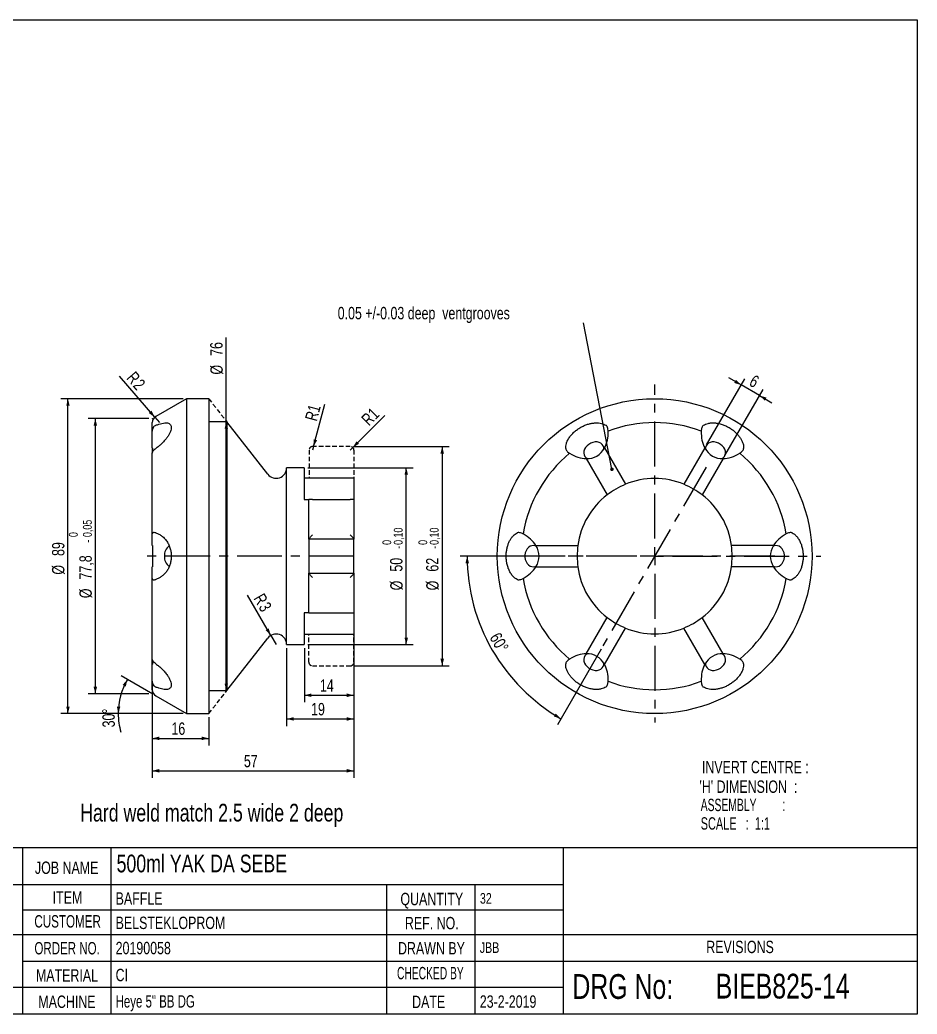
# Model space of a CAD drawing. Header units: millimetres. Extents: x 8 to 412, y 8 to 289.
# Drawn here: x 158.2 to 412, y 8 to 289 of the extents above; entities that cross this region are included whole.
import ezdxf

# ---------------------------------------------------------------- set-up
doc = ezdxf.new("R2010")
doc.units = ezdxf.units.MM
doc.header["$PDSIZE"] = -1
doc.linetypes.add('CENTERX2', pattern=[20.32, 12.7, -2.54, 2.54, -2.54])
doc.linetypes.add('HIDDEN', pattern=[1.905, 1.27, -0.635])
for name, color, linetype in [('CENTERLINE', 4, 'CENTERX2'), ('DIMENSIONS', 2, 'Continuous'), ('HIDDEN', 3, 'HIDDEN'), ('TEXT', 2, 'Continuous')]:
    doc.layers.add(name, color=color, linetype=linetype)
doc.layers.add('OUTLINE', color=7, linetype='Continuous', lineweight=25)
doc.styles.add('SLDTEXTSTYLE0', font='TXT', dxfattribs={"width": 0.75})
doc.styles.add('SLDTEXTSTYLE1', font='TXT', dxfattribs={"width": 0.660714})
doc.styles.add('SLDTEXTSTYLE2', font='TXT', dxfattribs={"width": 0.692308})
doc.styles.add('SLDTEXTSTYLE3', font='TXT', dxfattribs={"width": 0.702531})
doc.styles.add('SLDTEXTSTYLE4', font='TXT', dxfattribs={"width": 0.696874})
doc.styles.add('SLDTEXTSTYLE5', font='TXT', dxfattribs={"width": 0.620208})
doc.styles.add('SLDTEXTSTYLE8', font='TXT', dxfattribs={"width": 0.625})
doc.dimstyles.new('SLDDIMSTYLE0', dxfattribs={"dimtxt": 3.5, "dimasz": 2, "dimexe": 0, "dimexo": 0.0625, "dimgap": 0.875, "dimtad": 1, "dimrnd": 1e-09, "dimzin": 12, "dimdsep": 46, "dimtxsty": 'SLDTEXTSTYLE0', "dimsah": 1, "dimcen": 0.09, "dimadec": 0, "dimazin": 3, "dimtfac": 1, "dimtofl": 0, "dimtmove": 0, "dimatfit": 3, "dimfxl": 0, "dimfrac": 2, "dimtolj": 1, "dimtzin": 12, "dimarcsym": 0})
doc.dimstyles.new('SLDDIMSTYLE10', dxfattribs={"dimtxt": 3.5, "dimasz": 2, "dimexe": 0, "dimexo": 0.0625, "dimgap": 0.875, "dimtad": 1, "dimrnd": 1e-09, "dimzin": 12, "dimdsep": 46, "dimtxsty": 'SLDTEXTSTYLE0', "dimsah": 1, "dimcen": 0, "dimadec": 0, "dimazin": 3, "dimtfac": 1, "dimtofl": 0, "dimtmove": 0, "dimatfit": 3, "dimfxl": 0, "dimfrac": 2, "dimtolj": 1, "dimtzin": 12, "dimarcsym": 0})
doc.dimstyles.new('SLDDIMSTYLE11', dxfattribs={"dimtxt": 3.5, "dimasz": 2, "dimexe": 0, "dimexo": 0.0625, "dimgap": 0.875, "dimtad": 1, "dimrnd": 1e-09, "dimzin": 12, "dimdsep": 46, "dimtxsty": 'SLDTEXTSTYLE0', "dimsah": 1, "dimcen": 0.09, "dimadec": 0, "dimazin": 3, "dimtol": 1, "dimtm": 0.1, "dimtfac": 1, "dimtofl": 0, "dimtmove": 0, "dimatfit": 3, "dimfxl": 0, "dimfrac": 2, "dimtolj": 1, "dimarcsym": 0})
doc.dimstyles.new('SLDDIMSTYLE12', dxfattribs={"dimtxt": 3.5, "dimasz": 2, "dimexe": 0, "dimexo": 0.0625, "dimgap": 0.875, "dimtad": 1, "dimrnd": 1e-09, "dimzin": 12, "dimdsep": 46, "dimtxsty": 'SLDTEXTSTYLE0', "dimsah": 1, "dimcen": 0, "dimadec": 0, "dimazin": 3, "dimtfac": 1, "dimtofl": 0, "dimtmove": 0, "dimatfit": 3, "dimfxl": 0, "dimfrac": 2, "dimtolj": 1, "dimtzin": 12, "dimarcsym": 0})
doc.dimstyles.new('SLDDIMSTYLE6', dxfattribs={"dimtxt": 3.5, "dimasz": 2, "dimexe": 0, "dimexo": 0.0625, "dimgap": 0.875, "dimtad": 1, "dimdec": 4, "dimzin": 12, "dimdsep": 46, "dimtxsty": 'SLDTEXTSTYLE0', "dimsah": 1, "dimcen": 0.09, "dimazin": 3, "dimtfac": 1, "dimtofl": 0, "dimtmove": 0, "dimatfit": 3, "dimfxl": 0, "dimfrac": 2, "dimtolj": 1, "dimtzin": 12, "dimarcsym": 0})
doc.dimstyles.new('SLDDIMSTYLE7', dxfattribs={"dimtxt": 3.5, "dimasz": 2, "dimexe": 0, "dimexo": 0.0625, "dimgap": 0.875, "dimtad": 1, "dimrnd": 1e-09, "dimzin": 12, "dimdsep": 46, "dimtxsty": 'SLDTEXTSTYLE0', "dimsah": 1, "dimcen": 0.09, "dimadec": 0, "dimazin": 3, "dimtfac": 1, "dimtmove": 0, "dimatfit": 0, "dimfxl": 0, "dimfrac": 2, "dimtolj": 1, "dimtzin": 12, "dimarcsym": 0})
doc.dimstyles.new('SLDDIMSTYLE8', dxfattribs={"dimtxt": 0.18, "dimasz": 1, "dimexe": 0, "dimexo": 0.0625, "dimgap": 0, "dimtad": 0, "dimtih": 1, "dimtoh": 1, "dimdec": 0, "dimrnd": 1e-09, "dimzin": 0, "dimdsep": 46, "dimtxsty": 'Standard', "dimblk1": 'DOT', "dimblk2": 'DOT', "dimsah": 1, "dimcen": 0.09, "dimadec": 0, "dimazin": 0, "dimtfac": 1, "dimtdec": 0, "dimtofl": 0, "dimtmove": 0, "dimatfit": 3, "dimldrblk": 'DOT', "dimfxl": 0, "dimfrac": 2, "dimtolj": 1, "dimtzin": 0, "dimarcsym": 0})
doc.dimstyles.new('SLDDIMSTYLE9', dxfattribs={"dimtxt": 3.5, "dimasz": 2, "dimexe": 0, "dimexo": 0.0625, "dimgap": 0.875, "dimtad": 1, "dimrnd": 1e-09, "dimzin": 12, "dimdsep": 46, "dimtxsty": 'SLDTEXTSTYLE0', "dimsah": 1, "dimcen": 0.09, "dimadec": 0, "dimazin": 3, "dimtol": 1, "dimtm": 0.05, "dimtfac": 1, "dimtofl": 0, "dimtmove": 0, "dimatfit": 3, "dimfxl": 0, "dimfrac": 2, "dimtolj": 1, "dimarcsym": 0})

# ---------------------------------------------------------------- blocks, each defined once
blk = doc.blocks.new('_D_6')
at = {"layer": 'DIMENSIONS'}
for p, q in [((303.35, 137.43), (282.74, 137.43)), ((322.62, 111.18), (310.26, 89.77))]:
    blk.add_line(p, q, dxfattribs=at)
blk.add_arc((337.77, 137.43), 53.04, 180, 240, dxfattribs=at)
for points in [[(284.74, 137.43), (284.27, 135.42), (285.27, 135.44)], [(311.26, 91.5), (309.8, 92.96), (309.28, 92.1)]]:
    blk.add_solid(points, dxfattribs=at)
at = {"layer": 'DIMENSIONS', "insert": (293.99, 116.21), "char_height": 3.5, "attachment_point": 1, "rotation": 300, "style": 'SLDTEXTSTYLE0'}
blk.add_mtext('60°', dxfattribs=at)
blk = doc.blocks.new('_D_7')
at = {"layer": 'DIMENSIONS'}
for p, q in [((352.46, 168.87), (363.25, 187.55)), ((362.25, 185.81), (358.78, 187.81)), ((367.44, 182.81), (362.25, 185.81)), ((357.66, 165.87), (368.44, 184.55)), ((367.44, 182.81), (370.91, 180.81))]:
    blk.add_line(p, q, dxfattribs=at)
for points in [[(362.25, 185.81), (360.76, 187.25), (360.26, 186.38)], [(367.44, 182.81), (368.92, 181.38), (369.42, 182.25)]]:
    blk.add_solid(points, dxfattribs=at)
at = {"layer": 'DIMENSIONS', "insert": (365.98, 188.87), "char_height": 3.5, "attachment_point": 1, "rotation": 330, "style": 'SLDTEXTSTYLE0'}
blk.add_mtext('6', dxfattribs=at)
blk = doc.blocks.new('_Dot')
at = {"color": 0, "linetype": 'ByBlock', "lineweight": -2}
blk.add_line((-0.5, 0), (-1, 0), dxfattribs=at)
at = {"color": 0, "linetype": 'ByBlock', "const_width": 0.5}
blk.add_lwpolyline([(-0.25, 0, 1), (0.25, 0, 1)], format="xyb", close=True, dxfattribs=at)
blk = doc.blocks.new('SW_CENTERMARKSYMBOL_1')
at = {"layer": 'CENTERLINE', "color": 0}
for p, q in [((0, 5), (0, 48.54)), ((-5, 0), (-47, 0)), ((0, 0), (-2.5, 0)), ((0, 0), (0, 2.5)), ((0, 0), (0, -2.5)), ((0, 0), (2.5, 0)), ((5, 0), (47, 0)), ((0, -5), (0, -47))]:
    blk.add_line(p, q, dxfattribs=at)
blk = doc.blocks.new('_D_8')
at = {"layer": 'DIMENSIONS'}
for p, q in [((194.7, 176.33), (177.59, 176.33)), ((179.59, 176.33), (179.59, 98.53)), ((194.7, 98.53), (177.59, 98.53))]:
    blk.add_line(p, q, dxfattribs=at)
for points in [[(179.59, 176.33), (179.09, 174.33), (180.09, 174.33)], [(179.59, 98.53), (180.09, 100.53), (179.09, 100.53)]]:
    blk.add_solid(points, dxfattribs=at)
at = {"layer": 'DIMENSIONS', "attachment_point": 1, "rotation": 90, "style": 'SLDTEXTSTYLE0'}
for s, insert, char_height in [('0,05', (176.09, 142.83), 2.5), ('0', (172.12, 142.83), 2.5), ('-', (176.09, 141.27), 2.5), ('77,8', (175.08, 130.84), 3.5), ('%%c', (175.08, 125.56), 3.5)]:
    blk.add_mtext(s, dxfattribs=dict(at, insert=insert, char_height=char_height))
blk = doc.blocks.new('_D_9')
at = {"layer": 'DIMENSIONS'}
for q in [(261.5, 177.23), (251.7, 167.43)]:
    blk.add_line((252.4, 168.14), q, dxfattribs=at)
blk.add_solid([(252.4, 168.14), (254.17, 169.2), (253.46, 169.9)], dxfattribs=at)
at = {"layer": 'DIMENSIONS', "insert": (254.53, 176.53), "char_height": 3.5, "attachment_point": 1, "rotation": 45, "style": 'SLDTEXTSTYLE0'}
blk.add_mtext('R1', dxfattribs=at)
blk = doc.blocks.new('_D_10')
at = {"layer": 'DIMENSIONS'}
for q in [(244.51, 180.36), (241.05, 167.43)]:
    blk.add_line((241.3, 168.4), q, dxfattribs=at)
blk.add_solid([(241.3, 168.4), (242.31, 170.2), (241.34, 170.46)], dxfattribs=at)
at = {"layer": 'DIMENSIONS', "insert": (238.83, 176.27), "char_height": 3.5, "attachment_point": 1, "rotation": 75, "style": 'SLDTEXTSTYLE0'}
blk.add_mtext('R1', dxfattribs=at)
blk = doc.blocks.new('_D_11')
at = {"layer": 'DIMENSIONS'}
for p, q in [((252.7, 168.43), (279.7, 168.43)), ((277.7, 168.43), (277.7, 106.43)), ((252.7, 106.43), (279.7, 106.43))]:
    blk.add_line(p, q, dxfattribs=at)
for points in [[(277.7, 168.43), (277.2, 166.43), (278.2, 166.43)], [(277.7, 106.43), (278.2, 108.43), (277.2, 108.43)]]:
    blk.add_solid(points, dxfattribs=at)
at = {"layer": 'DIMENSIONS', "attachment_point": 1, "rotation": 90, "style": 'SLDTEXTSTYLE0'}
for s, insert, char_height in [('0,10', (274.18, 140.62), 2.5), ('0', (270.95, 140.62), 2.5), ('-', (274.18, 139.52), 2.5), ('62', (273.13, 133.05), 3.5), ('%%c', (273.18, 127.77), 3.5)]:
    blk.add_mtext(s, dxfattribs=dict(at, insert=insert, char_height=char_height))
blk = doc.blocks.new('_D_12')
at = {"layer": 'DIMENSIONS'}
for p, q in [((252.7, 118.31), (252.7, 74.77)), ((195.7, 101.05), (195.7, 74.77)), ((195.7, 76.77), (252.7, 76.77))]:
    blk.add_line(p, q, dxfattribs=at)
for points in [[(195.7, 76.77), (197.7, 76.27), (197.7, 77.27)], [(252.7, 76.77), (250.7, 77.27), (250.7, 76.27)]]:
    blk.add_solid(points, dxfattribs=at)
at = {"layer": 'DIMENSIONS', "insert": (221.61, 81.28), "char_height": 3.5, "attachment_point": 1, "style": 'SLDTEXTSTYLE0'}
blk.add_mtext('57', dxfattribs=at)
blk = doc.blocks.new('_D_13')
at = {"layer": 'DIMENSIONS'}
for p, q in [((252.7, 118.31), (252.7, 96.12)), ((238.7, 111.43), (238.7, 96.12)), ((238.7, 98.12), (252.7, 98.12))]:
    blk.add_line(p, q, dxfattribs=at)
for points in [[(238.7, 98.12), (240.7, 97.62), (240.7, 98.62)], [(252.7, 98.12), (250.7, 98.62), (250.7, 97.62)]]:
    blk.add_solid(points, dxfattribs=at)
at = {"layer": 'DIMENSIONS', "insert": (243.11, 102.63), "char_height": 3.5, "attachment_point": 1, "style": 'SLDTEXTSTYLE0'}
blk.add_mtext('14', dxfattribs=at)
blk = doc.blocks.new('_D_14')
at = {"layer": 'DIMENSIONS'}
for p, q in [((252.7, 118.31), (252.7, 89.43)), ((233.7, 111.43), (233.7, 89.43)), ((233.7, 91.43), (252.7, 91.43))]:
    blk.add_line(p, q, dxfattribs=at)
for points in [[(233.7, 91.43), (235.7, 90.93), (235.7, 91.93)], [(252.7, 91.43), (250.7, 91.93), (250.7, 90.93)]]:
    blk.add_solid(points, dxfattribs=at)
at = {"layer": 'DIMENSIONS', "insert": (240.61, 95.94), "char_height": 3.5, "attachment_point": 1, "style": 'SLDTEXTSTYLE0'}
blk.add_mtext('19', dxfattribs=at)
blk = doc.blocks.new('_D_15')
at = {"layer": 'DIMENSIONS'}
for q in [(222.62, 126.41), (230.7, 112.43)]:
    blk.add_line((229.2, 115.03), q, dxfattribs=at)
blk.add_solid([(229.2, 115.03), (228.63, 117.01), (227.76, 116.51)], dxfattribs=at)
at = {"layer": 'DIMENSIONS', "char_height": 3.5, "attachment_point": 1, "rotation": 300, "style": 'SLDTEXTSTYLE0'}
for s, insert in [('R', (227.26, 127.26)), ('3', (228.68, 124.8))]:
    blk.add_mtext(s, dxfattribs=dict(at, insert=insert))
blk = doc.blocks.new('_D_16')
at = {"layer": 'DIMENSIONS'}
for p, q in [((195.83, 98.45), (186.93, 103.59)), ((204.4, 92.93), (184.07, 92.93))]:
    blk.add_line(p, q, dxfattribs=at)
for start, end in [(150, 180), (180, 195.7866)]:
    blk.add_arc((205.4, 92.93), 19.32, start, end, dxfattribs=at)
for points in [[(188.66, 102.59), (187.31, 101.04), (188.2, 100.58)], [(186.07, 92.93), (186.67, 94.9), (185.68, 94.95)]]:
    blk.add_solid(points, dxfattribs=at)
at = {"layer": 'DIMENSIONS', "insert": (181.62, 89), "char_height": 3.5, "attachment_point": 1, "rotation": 90.986, "style": 'SLDTEXTSTYLE0'}
blk.add_mtext('30°', dxfattribs=at)
blk = doc.blocks.new('_D_17')
at = {"layer": 'DIMENSIONS'}
for p, q in [((204.4, 181.93), (169.85, 181.93)), ((171.85, 92.93), (171.85, 181.93)), ((204.4, 92.93), (169.85, 92.93))]:
    blk.add_line(p, q, dxfattribs=at)
for points in [[(171.85, 181.93), (171.35, 179.93), (172.35, 179.93)], [(171.85, 92.93), (172.35, 94.93), (171.35, 94.93)]]:
    blk.add_solid(points, dxfattribs=at)
at = {"layer": 'DIMENSIONS', "char_height": 3.5, "attachment_point": 1, "rotation": 90, "style": 'SLDTEXTSTYLE0'}
for s, insert in [('89', (167.34, 137.48)), ('%%c', (167.34, 132.21))]:
    blk.add_mtext(s, dxfattribs=dict(at, insert=insert))
blk = doc.blocks.new('_D_18')
at = {"layer": 'DIMENSIONS'}
for q in [(186.47, 188.26), (197.7, 175.18)]:
    blk.add_line((196.39, 176.69), q, dxfattribs=at)
blk.add_solid([(196.39, 176.69), (195.47, 178.54), (194.71, 177.88)], dxfattribs=at)
at = {"layer": 'DIMENSIONS', "char_height": 3.5, "attachment_point": 1, "rotation": 310.6425, "style": 'SLDTEXTSTYLE0'}
for s, insert in [('R', (190.88, 189.95)), ('2', (192.72, 187.8))]:
    blk.add_mtext(s, dxfattribs=dict(at, insert=insert))
blk = doc.blocks.new('_D_19')
at = {"layer": 'DIMENSIONS'}
for p, q in [((239.7, 162.43), (269.52, 162.43)), ((267.52, 112.43), (267.52, 162.43)), ((239.7, 112.43), (269.52, 112.43))]:
    blk.add_line(p, q, dxfattribs=at)
for points in [[(267.52, 162.43), (267.02, 160.43), (268.02, 160.43)], [(267.52, 112.43), (268.02, 114.43), (267.02, 114.43)]]:
    blk.add_solid(points, dxfattribs=at)
at = {"layer": 'DIMENSIONS', "attachment_point": 1, "rotation": 90, "style": 'SLDTEXTSTYLE0'}
for s, insert, char_height in [('0,10', (264, 140.62), 2.5), ('0', (260.77, 140.62), 2.5), ('-', (264, 139.52), 2.5), ('50', (262.95, 133.05), 3.5), ('%%c', (263, 127.77), 3.5)]:
    blk.add_mtext(s, dxfattribs=dict(at, insert=insert, char_height=char_height))
blk = doc.blocks.new('_D_20')
at = {"layer": 'DIMENSIONS'}
for p, q in [((195.7, 101.05), (195.7, 83.93)), ((211.7, 91.93), (211.7, 83.93)), ((195.7, 85.93), (211.7, 85.93))]:
    blk.add_line(p, q, dxfattribs=at)
for points in [[(195.7, 85.93), (197.7, 85.43), (197.7, 86.43)], [(211.7, 85.93), (209.7, 86.43), (209.7, 85.43)]]:
    blk.add_solid(points, dxfattribs=at)
at = {"layer": 'DIMENSIONS', "insert": (201.11, 90.44), "char_height": 3.5, "attachment_point": 1, "style": 'SLDTEXTSTYLE0'}
blk.add_mtext('16', dxfattribs=at)
blk = doc.blocks.new('_D_21')
at = {"layer": 'DIMENSIONS'}
for p, q in [((216.63, 175.43), (216.63, 199.2)), ((216.63, 99.43), (216.63, 175.43))]:
    blk.add_line(p, q, dxfattribs=at)
for points in [[(216.63, 175.43), (216.13, 173.43), (217.13, 173.43)], [(216.63, 99.43), (217.13, 101.43), (216.13, 101.43)]]:
    blk.add_solid(points, dxfattribs=at)
at = {"layer": 'DIMENSIONS', "char_height": 3.5, "attachment_point": 1, "rotation": 90, "style": 'SLDTEXTSTYLE0'}
for s, insert in [('76', (212.07, 194.03)), ('%%c', (212.12, 188.75))]:
    blk.add_mtext(s, dxfattribs=dict(at, insert=insert))

msp = doc.modelspace()

# ---------------------------------------------------------------- linework, layer by layer
at = {"color": 51, "linetype": 'Continuous', "lineweight": 18}
for p in [(195.69582, 176.3297), (195.69582, 98.5297)]:
    msp.add_point(p, dxfattribs=at)
at = {"layer": 'CENTERLINE'}
for p, q in [((352.29813, 162.585), (323.12134, 112.04931)), ((252.69582, 137.4297), (193.76273, 137.4297)), ((371.73257, 137.4297), (304.35165, 137.4297))]:
    msp.add_line(p, q, dxfattribs=at)
at = {"layer": 'HIDDEN'}
for p, q in [((211.69582, 181.9297), (216.76135, 175.4297)), ((240.04457, 167.4297), (240.04457, 159.4297)), ((251.69582, 168.4297), (240.99582, 168.4297)), ((252.69582, 167.4297), (252.69582, 159.4297)), ((239.99582, 107.4297), (239.99582, 115.50729)), ((252.69582, 107.4297), (252.69582, 115.4297)), ((240.99582, 106.4297), (251.69582, 106.4297)), ((211.69582, 92.9297), (216.76135, 99.4297))]:
    msp.add_line(p, q, dxfattribs=at)
for centre, radius, start, end in [((241.04582, 167.4297), 1.00125, 92.8624052, 180), ((251.69582, 167.4297), 1, 0, 90), ((240.99582, 107.4297), 1, 180, 270), ((251.69582, 107.4297), 1, 270, 0)]:
    msp.add_arc(centre, radius, start, end, dxfattribs=at)
at = {"layer": 'OUTLINE'}
for p, q in [((8, 289), (412, 289)), ((412, 289), (412, 8)), ((205.39531, 181.9297), (196.69582, 176.90706)), ((211.69582, 181.9297), (205.39531, 181.9297)), ((205.39531, 181.9297), (205.39531, 92.9297)), ((211.69582, 181.9297), (211.69582, 92.9297)), ((195.69582, 172.80482), (195.69582, 175.175)), ((216.76135, 175.4297), (211.69582, 175.4297)), ((228.32952, 160.58562), (216.76135, 175.4297)), ((216.76135, 175.4297), (216.76135, 99.42971)), ((195.69582, 168.00502), (195.69582, 172.80482)), ((195.79582, 167.9985), (195.69582, 168.00502)), ((195.69582, 168.00502), (195.69582, 166.51821)), ((195.69582, 143.71631), (195.69582, 166.51821)), ((195.79582, 167.9985), (195.79582, 166.83138)), ((323.58615, 168.00502), (329.50078, 157.76058)), ((351.96328, 168.00502), (346.04865, 157.76058)), ((318.39, 165.00502), (324.30462, 154.76058)), ((357.15943, 165.00502), (351.2448, 154.76058)), ((238.69582, 162.4297), (233.69582, 162.4297)), ((233.69582, 112.4297), (233.69582, 162.4297)), ((238.69582, 162.4297), (238.69582, 153.42996)), ((252.69582, 159.4297), (238.69582, 159.4297)), ((252.69582, 159.4297), (252.69582, 155.54735)), ((329.50078, 157.76058), (329.5156, 157.7349)), ((346.04865, 157.76058), (346.03382, 157.7349)), ((252.69582, 155.54735), (252.69582, 153.4297)), ((324.30462, 154.76058), (324.31945, 154.7349)), ((351.2448, 154.76058), (351.22997, 154.7349)), ((238.69582, 153.42996), (239.99582, 153.42996)), ((239.99582, 142.24549), (239.99582, 153.4297)), ((240.99582, 153.4297), (251.69582, 153.4297)), ((252.70832, 153.64989), (252.69582, 153.64989)), ((252.69582, 153.4297), (252.69582, 142.24549)), ((252.70832, 152.78597), (252.69582, 152.78597)), ((252.70832, 151.5374), (252.69582, 151.5374)), ((252.70832, 148.83706), (252.69582, 148.83706)), ((252.69582, 148.56442), (252.70832, 148.56442)), ((252.69582, 146.84419), (252.70832, 146.84419)), ((252.69582, 146.14381), (252.70832, 146.14381)), ((195.69582, 140.4297), (195.69582, 143.71631)), ((252.70832, 145.16141), (252.69582, 145.16141)), ((239.99582, 142.2297), (239.99582, 142.24549)), ((252.69582, 142.2297), (239.99582, 142.2297)), ((239.99582, 142.2297), (239.99582, 137.4297)), ((252.69582, 143.26318), (252.70832, 143.26318)), ((252.69582, 142.24549), (252.69582, 142.2297)), ((252.69582, 132.6297), (252.69582, 142.2297)), ((195.79582, 140.4297), (195.79582, 134.4297)), ((252.70832, 139.899), (252.69582, 139.899)), ((252.69582, 138.44802), (252.70832, 138.44802)), ((304.20143, 140.4297), (316.03069, 140.4297)), ((316.03069, 140.4297), (316.06034, 140.4297)), ((359.51873, 140.4297), (359.48908, 140.4297)), ((371.34799, 140.4297), (359.51873, 140.4297)), ((239.99582, 137.4297), (239.99582, 132.6297)), ((195.69582, 131.1431), (195.69582, 134.4297)), ((239.99582, 132.61392), (239.99582, 132.6297)), ((239.99582, 132.6297), (252.69582, 132.6297)), ((239.99582, 121.4297), (239.99582, 132.61392)), ((252.69582, 132.6297), (252.69582, 132.61392)), ((252.69582, 132.61392), (252.69582, 121.4297)), ((304.20143, 134.4297), (316.03069, 134.4297)), ((316.03069, 134.4297), (316.06034, 134.4297)), ((359.51873, 134.4297), (359.48908, 134.4297)), ((371.34799, 134.4297), (359.51873, 134.4297)), ((195.69582, 108.34119), (195.69582, 131.1431)), ((252.69582, 131.88858), (252.70832, 131.88858)), ((252.69582, 131.65362), (252.70832, 131.65362)), ((252.69582, 124.37763), (252.70832, 124.37763)), ((239.99582, 121.42945), (238.69582, 121.42945)), ((238.69582, 121.42945), (238.69582, 112.4297)), ((240.99582, 121.4297), (251.69582, 121.4297)), ((252.69582, 123.19419), (252.70832, 123.19419)), ((252.69582, 121.4297), (252.69582, 119.31206)), ((252.69582, 119.31206), (252.69582, 115.4297)), ((318.39, 109.85439), (324.30462, 120.09883)), ((324.30462, 120.09883), (324.31945, 120.12451)), ((351.2448, 120.09883), (351.22997, 120.12451)), ((357.15943, 109.85439), (351.2448, 120.09883)), ((238.69582, 115.4297), (252.69582, 115.4297)), ((323.58615, 106.85439), (329.50078, 117.09883)), ((329.50078, 117.09883), (329.5156, 117.12451)), ((346.04865, 117.09883), (346.03382, 117.12451)), ((351.96328, 106.85439), (346.04865, 117.09883)), ((216.76135, 99.42971), (228.32952, 114.27379)), ((233.69582, 112.4297), (238.69582, 112.4297)), ((195.69582, 106.85439), (195.69582, 108.34119)), ((195.79582, 106.86091), (195.69582, 106.85439)), ((195.69582, 102.05459), (195.69582, 106.85439)), ((195.79582, 108.02608), (195.79582, 106.86091)), ((195.69582, 99.6844), (195.69582, 102.05459)), ((211.69582, 99.42971), (216.76135, 99.42971)), ((196.69582, 97.95235), (205.39531, 92.9297)), ((205.39531, 92.9297), (211.69582, 92.9297)), ((412, 55), (8, 55)), ((159, 55), (159, 8)), ((184, 55), (184, 8)), ((312, 8), (312, 55)), ((159, 44.5), (99, 44.5)), ((312, 44.5), (159, 44.5)), ((262, 8), (262, 44.5)), ((287, 8), (287, 44.5)), ((159, 37.5), (312, 37.5)), ((99, 30.5), (412, 30.5)), ((159, 23), (312, 23)), ((312, 23), (412, 23)), ((312, 15.5), (99, 15.5)), ((412, 8), (8, 8))]:
    msp.add_line(p, q, dxfattribs=at)
at = {"layer": 'OUTLINE', "flags": 128}
for points in [[(323.41325, 167.69555), (323.38525, 168.13428), (323.23094, 168.61145), (322.95242, 169.02362), (322.56271, 169.35153), (322.08003, 169.57983), (321.52695, 169.69786), (320.92933, 169.70008), (320.31512, 169.58641), (319.71304, 169.36215), (319.15124, 169.0378), (318.65598, 168.62851), (318.25043, 168.15342), (317.95356, 167.63476), (317.77923, 167.09676), (317.7356, 166.5646), (317.82472, 166.06315), (318.04241, 165.61585), (318.3785, 165.24363), (318.74445, 165.00002)], [(356.80498, 165.00002), (357.17092, 165.24363), (357.50701, 165.61585), (357.7247, 166.06315), (357.81382, 166.5646), (357.7702, 167.09676), (357.59587, 167.63476), (357.29899, 168.15342), (356.89344, 168.62851), (356.39819, 169.0378), (355.83638, 169.36215), (355.2343, 169.58641), (354.62009, 169.70008), (354.02248, 169.69786), (353.4694, 169.57983), (352.98672, 169.35153), (352.597, 169.02362), (352.31848, 168.61145), (352.16417, 168.13428), (352.13617, 167.69555)], [(304.38299, 140.12524), (303.98904, 140.32035), (303.49864, 140.4253), (303.00243, 140.39018), (302.5236, 140.21663), (302.08454, 139.91277), (301.70579, 139.4928), (301.40505, 138.97637), (301.19639, 138.38761), (301.08956, 137.75406), (301.08956, 137.10535), (301.19639, 136.4718), (301.40505, 135.88304), (301.70579, 135.36661), (302.08454, 134.94664), (302.5236, 134.64277), (303.00243, 134.46922), (303.49864, 134.4341), (303.98904, 134.53905), (304.38299, 134.73417)], [(371.16644, 134.73417), (371.56038, 134.53905), (372.05078, 134.4341), (372.547, 134.46922), (373.02583, 134.64277), (373.46488, 134.94664), (373.84363, 135.36661), (374.14437, 135.88304), (374.35303, 136.4718), (374.45986, 137.10535), (374.45986, 137.75406), (374.35303, 138.38761), (374.14437, 138.97637), (373.84363, 139.4928), (373.46488, 139.91277), (373.02583, 140.21663), (372.547, 140.39018), (372.05078, 140.4253), (371.56038, 140.32035), (371.16644, 140.12524)], [(318.74445, 109.85939), (318.3785, 109.61578), (318.04241, 109.24356), (317.82472, 108.79626), (317.7356, 108.29481), (317.77923, 107.76264), (317.95356, 107.22465), (318.25043, 106.70599), (318.65598, 106.2309), (319.15124, 105.82161), (319.71304, 105.49726), (320.31512, 105.273), (320.92933, 105.15932), (321.52695, 105.16155), (322.08003, 105.27958), (322.56271, 105.50788), (322.95242, 105.83579), (323.23094, 106.24796), (323.38525, 106.72513), (323.41325, 107.16386)], [(352.13617, 107.16386), (352.16417, 106.72513), (352.31848, 106.24796), (352.597, 105.83579), (352.98672, 105.50788), (353.4694, 105.27958), (354.02248, 105.16155), (354.62009, 105.15932), (355.2343, 105.273), (355.83638, 105.49726), (356.39819, 105.82161), (356.89344, 106.2309), (357.29899, 106.70599), (357.59587, 107.22465), (357.7702, 107.76264), (357.81382, 108.29481), (357.7247, 108.79626), (357.50701, 109.24356), (357.17092, 109.61578), (356.80498, 109.85939)]]:
    msp.add_lwpolyline(points, dxfattribs=at)
at = {"layer": 'OUTLINE'}
msp.add_circle((337.77471, 137.4297), 44.5, dxfattribs=at)
for centre, radius, start, end in [((197.69582, 175.175), 2, 120, 180), ((337.77471, 137.4297), 37.7453, 69.5874775, 110.4125225), ((337.77471, 137.4297), 37.7453, 129.5874775, 170.4125225), ((337.77471, 137.4297), 37.7453, 9.5874775, 50.4125225), ((230.69582, 162.4297), 3, 217.9297204, 0), ((337.77471, 137.4297), 21.92063, 112.1339617, 127.8660383), ((337.77471, 137.4297), 21.95, 67.8554454, 112.1445546), ((337.77471, 137.4297), 21.92063, 52.1339617, 67.8660383), ((337.77471, 137.4297), 21.95, 127.8554454, 172.1445546), ((337.77471, 137.4297), 21.95, 7.8554454, 52.1445546), ((202.21589, 137.71656), 3.09943, 123.2090555, 185.3103241), ((337.77471, 137.4297), 21.92063, 172.1339617, 187.8660383), ((337.77471, 137.4297), 21.92063, 352.1339617, 7.8660383), ((202.22207, 137.14418), 3.10545, 174.72469, 236.5268345), ((337.77471, 137.4297), 21.95, 187.8554454, 232.1445546), ((337.77471, 137.4297), 21.95, 307.8554454, 352.1445546), ((337.77471, 137.4297), 37.7453, 189.5874775, 230.4125225), ((337.77471, 137.4297), 37.7453, 309.5874775, 350.4125225), ((337.77471, 137.4297), 21.92063, 232.1339617, 247.8660383), ((337.77471, 137.4297), 21.92063, 292.1339617, 307.8660383), ((230.69582, 112.4297), 3, 0, 142.0702796), ((337.77471, 137.4297), 21.95, 247.8554454, 292.1445546), ((337.77471, 137.4297), 37.7453, 249.5874775, 290.4125225), ((197.69582, 99.6844), 2, 180, 240)]:
    msp.add_arc(centre, radius, start, end, dxfattribs=at)
for centre, major_axis, start_param, end_param in [((315.41535, 176.15725), (-6.00543, 10.40171), 3.523524984, 4.037914794), ((360.13407, 176.15725), (6.00543, 10.40171), 2.245270514, 2.759660323), ((315.41535, 176.15725), (-6.00543, 10.40171), 2.245270514, 2.759660323), ((315.48845, 176.03064), (-5.94115, 10.29038), 2.755310909, 3.527874399), ((360.06098, 176.03064), (5.94115, 10.29038), 2.755310909, 3.527874399), ((360.13407, 176.15725), (6.00543, 10.40171), 3.523524984, 4.037914794), ((293.056, 137.4297), (-12.01087, 0), 3.523524984, 4.037914794), ((382.49343, 137.4297), (12.01087, 0), 2.245270514, 2.759660323), ((293.20219, 137.4297), (-11.88231, 0), 2.755310909, 3.527874399), ((382.34724, 137.4297), (11.88231, 0), 2.755310909, 3.527874399), ((293.056, 137.4297), (-12.01087, 0), 2.245270514, 2.759660323), ((382.49343, 137.4297), (12.01087, 0), 3.523524984, 4.037914794), ((315.41535, 98.70216), (-6.00543, -10.40171), 3.523524984, 4.037914794), ((315.48845, 98.82876), (-5.94115, -10.29038), 2.755310909, 3.527874399), ((360.06098, 98.82876), (5.94115, -10.29038), 2.755310909, 3.527874399), ((360.13407, 98.70216), (6.00543, -10.40171), 2.245270514, 2.759660323), ((315.41535, 98.70216), (-6.00543, -10.40171), 2.245270514, 2.759660323), ((360.13407, 98.70216), (6.00543, -10.40171), 3.523524984, 4.037914794)]:
    msp.add_ellipse(centre, major_axis=major_axis, ratio=0.670148331, start_param=start_param, end_param=end_param, dxfattribs=at)
for points, knots in [([(196.69582, 174.42824), (196.54348, 174.35055), (196.23825, 174.19488), (195.90375, 173.75976), (195.72241, 173.2747), (195.70394, 172.94829), (195.69582, 172.80482)], [0, 0, 0, 0, 0.270011469, 0.540996661, 0.798255533, 1, 1, 1, 1]), ([(196.69582, 174.42824), (196.99418, 174.53986), (197.59081, 174.76304), (198.46074, 175.00038), (199.28229, 175.12843), (199.98747, 175.1044), (200.51634, 174.92106), (200.8672, 174.60665), (201.04892, 174.16448), (201.07568, 173.62742), (200.94963, 172.99948), (200.68578, 172.30649), (200.28416, 171.56057), (199.7546, 170.77819), (199.10256, 169.98227), (198.35786, 169.21246), (197.55252, 168.49164), (196.98141, 168.06574), (196.69582, 167.85277)], [0, 0, 0, 0, 0.061289232, 0.122559927, 0.194517218, 0.266439062, 0.332198257, 0.397940214, 0.459278236, 0.52061278, 0.580083889, 0.639560633, 0.69927321, 0.758999133, 0.820865839, 0.88275244, 0.941368454, 1, 1, 1, 1]), ([(312.61724, 167.85277), (312.61677, 168.07324), (312.61583, 168.51877), (312.79506, 169.3004), (313.14839, 170.17517), (313.70131, 171.0838), (314.41452, 171.95687), (315.22292, 172.72967), (316.13131, 173.41888), (317.07863, 173.98907), (318.0733, 174.45305), (319.06815, 174.79525), (320.06239, 175.02017), (321.0221, 175.12376), (321.93565, 175.1073), (322.74562, 174.97517), (323.45249, 174.75068), (323.82052, 174.53641), (324.0063, 174.42824)], [0, 0, 0, 0, 0.060649416, 0.122556954, 0.193276437, 0.266439487, 0.331115699, 0.39794328, 0.458348681, 0.520617196, 0.579246594, 0.639565364, 0.698485836, 0.759003422, 0.820096321, 0.882755726, 0.940813074, 1, 1, 1, 1]), ([(324.61002, 172.80482), (324.60739, 172.86552), (324.59624, 173.1226), (324.53129, 173.57119), (324.35825, 174.04955), (324.16388, 174.31228), (324.04128, 174.40251), (324.0063, 174.42824)], [0, 0, 0, 0, 0.085579784, 0.362426796, 0.640191507, 0.897370054, 1, 1, 1, 1]), ([(351.54312, 174.42824), (351.45229, 174.35055), (351.2703, 174.19488), (351.07363, 173.75976), (350.96651, 173.2747), (350.94768, 172.94829), (350.9394, 172.80482)], [0, 0, 0, 0, 0.270011469, 0.540996661, 0.798255533, 1, 1, 1, 1]), ([(351.54312, 174.42824), (351.73383, 174.53889), (352.11919, 174.76247), (352.88571, 174.99807), (353.81996, 175.12946), (354.88331, 175.10494), (355.99602, 174.9238), (357.06949, 174.61012), (358.12055, 174.16803), (359.08802, 173.63272), (359.98716, 173.00329), (360.78095, 172.31284), (361.47285, 171.56426), (362.04242, 170.78492), (362.48494, 169.98554), (362.77549, 169.21802), (362.93451, 168.4936), (362.93296, 168.06774), (362.93218, 167.85277)], [0, 0, 0, 0, 0.060649438, 0.122556902, 0.193276508, 0.26643946, 0.33111575, 0.397943259, 0.458348588, 0.520617145, 0.579246609, 0.639565381, 0.698485838, 0.759003502, 0.820096291, 0.882755694, 0.940813085, 1, 1, 1, 1]), ([(195.69582, 166.51821), (195.69736, 166.55085), (195.70387, 166.68905), (195.80892, 166.96959), (196.10405, 167.35862), (196.43182, 167.65831), (196.63723, 167.80961), (196.69582, 167.85277)], [0, 0, 0, 0, 0.08558046, 0.362427216, 0.640191479, 0.897369876, 1, 1, 1, 1]), ([(312.61724, 167.85277), (312.63911, 167.73526), (312.68293, 167.49981), (312.96142, 167.11193), (313.32793, 166.77663), (313.6012, 166.59712), (313.72131, 166.51821)], [0, 0, 0, 0, 0.270011923, 0.540995327, 0.798255204, 1, 1, 1, 1]), ([(361.82812, 166.51821), (361.87937, 166.55085), (362.09643, 166.68905), (362.45244, 166.96959), (362.7802, 167.35862), (362.91054, 167.65831), (362.92738, 167.80961), (362.93218, 167.85277)], [0, 0, 0, 0, 0.08558046, 0.362427216, 0.640191479, 0.897369876, 1, 1, 1, 1]), ([(240.99582, 153.4297), (240.96675, 153.4297), (240.84118, 153.4297), (240.62082, 153.4297), (240.38575, 153.4297), (240.17352, 153.4297), (240.0241, 153.4297), (240.0047, 153.4297), (239.99582, 153.4297)], [0, 0, 0, 0, 0.051141604, 0.220886613, 0.394328635, 0.54188129, 0.790192581, 1, 1, 1, 1]), ([(252.69582, 153.4297), (252.69553, 153.4297), (252.69302, 153.4297), (252.62284, 153.4297), (252.3978, 153.4297), (252.1045, 153.4297), (251.86432, 153.4297), (251.72642, 153.4297), (251.69582, 153.4297)], [0, 0, 0, 0, 0.0363644095, 0.3100646021, 0.5687662666, 0.7570968783, 0.9461102256, 1, 1, 1, 1]), ([(196.69582, 144.00518), (196.54348, 144.045), (196.23825, 144.12477), (195.90375, 144.07753), (195.72241, 143.92777), (195.70394, 143.78087), (195.69582, 143.71631)], [0, 0, 0, 0, 0.270011396, 0.54099522, 0.798255163, 1, 1, 1, 1]), ([(196.69582, 144.00518), (196.99418, 143.89383), (197.59081, 143.67116), (198.46074, 143.12214), (199.28229, 142.37726), (199.98747, 141.44023), (200.51634, 140.38973), (200.86719, 139.29867), (201.04892, 138.17286), (201.07568, 137.06259), (200.94963, 135.97514), (200.68578, 134.93792), (200.28416, 133.97027), (199.7546, 133.08336), (199.10256, 132.30574), (198.35786, 131.66812), (197.55253, 131.17183), (196.98141, 130.9601), (196.69582, 130.85422)], [0, 0, 0, 0, 0.0612892473, 0.1225599318, 0.1945172345, 0.2664391222, 0.3321982556, 0.3979402872, 0.4592782609, 0.520612828, 0.5800838086, 0.6395606582, 0.6992732313, 0.7589990846, 0.8208659211, 0.8827524971, 0.9413685192, 1, 1, 1, 1]), ([(239.99582, 142.24549), (240.003, 142.26839), (240.01731, 142.3141), (240.13267, 142.47535), (240.33986, 142.7276), (240.64318, 143.06308), (240.87927, 143.30678), (240.99432, 143.42154), (240.99582, 143.42304)], [0, 0, 0, 0, 0.139536012, 0.278403012, 0.474152926, 0.743082421, 0.996643259, 1, 1, 1, 1]), ([(251.69582, 143.42304), (251.69732, 143.42154), (251.81235, 143.30676), (252.04847, 143.06309), (252.35178, 142.7276), (252.55897, 142.47535), (252.67433, 142.3141), (252.68865, 142.26839), (252.69582, 142.24549)], [0, 0, 0, 0, 0.00335606, 0.256916986, 0.525847202, 0.721596675, 0.860464067, 1, 1, 1, 1]), ([(298.84883, 130.85422), (298.65567, 130.96558), (298.26939, 131.18825), (297.67836, 131.73727), (297.10045, 132.48214), (296.5872, 133.41918), (296.1924, 134.46968), (295.92552, 135.56074), (295.78611, 136.68655), (295.76524, 137.79682), (295.86248, 138.88427), (296.06384, 139.92149), (296.36647, 140.88914), (296.75783, 141.77605), (297.22793, 142.55367), (297.74869, 143.19129), (298.29449, 143.68757), (298.66404, 143.8993), (298.84883, 144.00518)], [0, 0, 0, 0, 0.061289246, 0.122559929, 0.19451723, 0.266439116, 0.332198247, 0.397940277, 0.459278274, 0.520612836, 0.580083816, 0.639560664, 0.699273235, 0.758999087, 0.820865922, 0.882752497, 0.941368415, 1, 1, 1, 1]), ([(300.55662, 143.71631), (300.50273, 143.74438), (300.27452, 143.86326), (299.85356, 144.0313), (299.35277, 144.12063), (299.02805, 144.08367), (298.88861, 144.0226), (298.84883, 144.00518)], [0, 0, 0, 0, 0.085580188, 0.362427072, 0.640191148, 0.897370324, 1, 1, 1, 1]), ([(376.70059, 144.00518), (376.58789, 144.045), (376.36208, 144.12477), (375.88692, 144.07753), (375.41329, 143.92777), (375.12119, 143.78087), (374.9928, 143.71631)], [0, 0, 0, 0, 0.270011396, 0.54099522, 0.798255163, 1, 1, 1, 1]), ([(376.70059, 144.00518), (376.89376, 143.89383), (377.28003, 143.67116), (377.87107, 143.12214), (378.44897, 142.37726), (378.96222, 141.44023), (379.35703, 140.38973), (379.62391, 139.29867), (379.76331, 138.17286), (379.78419, 137.06259), (379.68695, 135.97514), (379.48559, 134.93792), (379.18295, 133.97027), (378.79159, 133.08336), (378.3215, 132.30574), (377.80073, 131.66812), (377.25493, 131.17183), (376.88539, 130.9601), (376.70059, 130.85422)], [0, 0, 0, 0, 0.0612892473, 0.1225599318, 0.1945172345, 0.2664391222, 0.3321982556, 0.3979402872, 0.4592782609, 0.520612828, 0.5800838086, 0.6395606582, 0.6992732313, 0.7589990846, 0.8208659211, 0.8827524971, 0.9413685192, 1, 1, 1, 1]), ([(195.79582, 140.4297), (195.7674, 140.4297), (195.73407, 140.4297), (195.70074, 140.4297), (195.69582, 140.4297)], [0, 0, 0, 0, 0.852507208, 1, 1, 1, 1]), ([(195.79582, 134.4297), (195.7674, 134.4297), (195.73407, 134.4297), (195.70074, 134.4297), (195.69582, 134.4297)], [0, 0, 0, 0, 0.852507208, 1, 1, 1, 1]), ([(240.99582, 131.43637), (240.99432, 131.43787), (240.87927, 131.55263), (240.64318, 131.79633), (240.33986, 132.13181), (240.13267, 132.38406), (240.01731, 132.5453), (240.003, 132.59101), (239.99582, 132.61392)], [0, 0, 0, 0, 0.0033567409, 0.2569175785, 0.5258470736, 0.721596988, 0.8604639881, 1, 1, 1, 1]), ([(252.69582, 132.61392), (252.68865, 132.59101), (252.67433, 132.5453), (252.55897, 132.38406), (252.35178, 132.13181), (252.04847, 131.79632), (251.81235, 131.55265), (251.69732, 131.43787), (251.69582, 131.43637)], [0, 0, 0, 0, 0.1395359335, 0.2784033251, 0.4741527978, 0.7430830137, 0.9966439399, 1, 1, 1, 1]), ([(195.69582, 131.1431), (195.69736, 131.11503), (195.70387, 130.99615), (195.80892, 130.82811), (196.10405, 130.73878), (196.43183, 130.77574), (196.63723, 130.83681), (196.69582, 130.85422)], [0, 0, 0, 0, 0.085581632, 0.362428152, 0.640191863, 0.897369476, 1, 1, 1, 1]), ([(298.84883, 130.85422), (298.96154, 130.81441), (299.18735, 130.73464), (299.66251, 130.78188), (300.13614, 130.93163), (300.42824, 131.07854), (300.55662, 131.1431)], [0, 0, 0, 0, 0.27001182, 0.54099607, 0.798256417, 1, 1, 1, 1]), ([(374.9928, 131.1431), (375.04669, 131.11503), (375.27491, 130.99615), (375.69587, 130.82811), (376.19666, 130.73878), (376.52137, 130.77574), (376.66082, 130.83681), (376.70059, 130.85422)], [0, 0, 0, 0, 0.085581632, 0.362428152, 0.640191863, 0.897369476, 1, 1, 1, 1]), ([(239.99582, 121.4297), (240.00295, 121.4297), (240.02042, 121.4297), (240.17768, 121.4297), (240.44417, 121.4297), (240.72648, 121.4297), (240.91922, 121.4297), (240.99582, 121.4297)], [0, 0, 0, 0, 0.186841292, 0.458349215, 0.661430575, 0.865429223, 1, 1, 1, 1]), ([(251.69582, 121.4297), (251.77029, 121.4297), (251.94136, 121.4297), (252.16879, 121.4297), (252.4039, 121.4297), (252.59472, 121.4297), (252.686, 121.4297), (252.69348, 121.4297), (252.69582, 121.4297)], [0, 0, 0, 0, 0.130661332, 0.300156857, 0.431183549, 0.663460115, 0.894793924, 1, 1, 1, 1]), ([(196.69582, 107.00664), (196.54348, 107.12415), (196.23825, 107.3596), (195.90375, 107.74748), (195.72241, 108.08278), (195.70394, 108.26229), (195.69582, 108.34119)], [0, 0, 0, 0, 0.2700118103, 0.5409952556, 0.7982551723, 1, 1, 1, 1]), ([(196.69582, 107.00664), (196.99418, 106.78368), (197.59081, 106.33782), (198.46074, 105.55146), (199.28229, 104.67854), (199.98747, 103.76554), (200.51634, 102.89837), (200.8672, 102.12173), (201.04892, 101.43809), (201.07568, 100.86488), (200.94963, 100.40536), (200.68578, 100.06114), (200.28416, 99.8394), (199.7546, 99.73488), (199.10256, 99.75317), (198.35786, 99.88536), (197.55252, 100.1099), (196.98141, 100.32407), (196.69582, 100.43116)], [0, 0, 0, 0, 0.061289267, 0.122559979, 0.194517211, 0.266439031, 0.332198334, 0.39794017, 0.459278285, 0.520612753, 0.58008382, 0.639560639, 0.699273214, 0.75899907, 0.82086585, 0.882752507, 0.94136849, 1, 1, 1, 1]), ([(324.0063, 100.43116), (323.8156, 100.32052), (323.43023, 100.09694), (322.66371, 99.86134), (321.72947, 99.72995), (320.66611, 99.75447), (319.5534, 99.93561), (318.47994, 100.24929), (317.42887, 100.69138), (316.46141, 101.22668), (315.56226, 101.85611), (314.76848, 102.54657), (314.07658, 103.29515), (313.50701, 104.07449), (313.06449, 104.87387), (312.77393, 105.64139), (312.61491, 106.36581), (312.61646, 106.79166), (312.61724, 107.00664)], [0, 0, 0, 0, 0.060649437, 0.1225569, 0.193276504, 0.266439498, 0.331115787, 0.397943295, 0.458348623, 0.520617179, 0.579246642, 0.639565413, 0.698485869, 0.759003479, 0.820096267, 0.882755696, 0.940813086, 1, 1, 1, 1]), ([(313.72131, 108.34119), (313.67005, 108.30856), (313.45299, 108.17036), (313.09698, 107.88982), (312.76923, 107.50079), (312.63888, 107.20109), (312.62204, 107.0498), (312.61724, 107.00664)], [0, 0, 0, 0, 0.08558113, 0.362427684, 0.640191743, 0.897369951, 1, 1, 1, 1]), ([(362.93218, 107.00664), (362.93265, 106.78617), (362.93359, 106.34064), (362.75437, 105.55901), (362.40103, 104.68424), (361.84812, 103.77561), (361.1349, 102.90254), (360.3265, 102.12974), (359.41812, 101.44053), (358.47079, 100.87033), (357.47612, 100.40636), (356.48127, 100.06416), (355.48704, 99.83924), (354.52732, 99.73565), (353.61378, 99.75211), (352.80381, 99.88424), (352.09693, 100.10873), (351.72891, 100.323), (351.54312, 100.43116)], [0, 0, 0, 0, 0.060649416, 0.122556955, 0.193276438, 0.266439444, 0.331115715, 0.397943226, 0.458348626, 0.520617142, 0.579246632, 0.639565402, 0.698485782, 0.759003458, 0.820096316, 0.882755758, 0.940813073, 1, 1, 1, 1]), ([(362.93218, 107.00664), (362.91031, 107.12415), (362.86649, 107.3596), (362.588, 107.74748), (362.22149, 108.08278), (361.94822, 108.26229), (361.82812, 108.34119)], [0, 0, 0, 0, 0.2700118103, 0.5409952556, 0.7982551723, 1, 1, 1, 1]), ([(195.69582, 102.05459), (195.69736, 101.99388), (195.70387, 101.7368), (195.80892, 101.28822), (196.10405, 100.80986), (196.43182, 100.54713), (196.63723, 100.4569), (196.69582, 100.43116)], [0, 0, 0, 0, 0.085579784, 0.362426796, 0.640191507, 0.897370054, 1, 1, 1, 1]), ([(324.0063, 100.43116), (324.09714, 100.50886), (324.27913, 100.66453), (324.4758, 101.09965), (324.58292, 101.58471), (324.60175, 101.91112), (324.61002, 102.05459)], [0, 0, 0, 0, 0.270011469, 0.540996661, 0.798255533, 1, 1, 1, 1]), ([(350.9394, 102.05459), (350.94203, 101.99388), (350.95319, 101.7368), (351.01814, 101.28822), (351.19117, 100.80986), (351.38554, 100.54713), (351.50815, 100.4569), (351.54312, 100.43116)], [0, 0, 0, 0, 0.085579784, 0.362426796, 0.640191507, 0.897370054, 1, 1, 1, 1])]:
    msp.add_open_spline(points, degree=3, knots=knots, dxfattribs=at)

# ---------------------------------------------------------------- block references
at = {"layer": 'CENTERLINE'}
msp.add_blockref('SW_CENTERMARKSYMBOL_1', (337.77471, 137.4297), dxfattribs=at)

# ---------------------------------------------------------------- texts
at = {"layer": 'TEXT'}
for s, insert, char_height, attachment_point, style in [('0.05 +/-0.03 deep  ventgrooves', (248.13472, 207.87122), 3.5, 1, 'SLDTEXTSTYLE0'), ('INVERT CENTRE :', (351.13201, 79.56571), 3.5, 1, 'SLDTEXTSTYLE0'), ("'H' DIMENSION  :", (350.44396, 74.03884), 3.5, 1, 'SLDTEXTSTYLE0'), ('Hard weld match 2.5 wide 2 deep', (175.30482, 67.43295), 5, 1, 'SLDTEXTSTYLE0'), ('ASSEMBLY         :', (350.79564, 68.87764), 3.5, 1, 'SLDTEXTSTYLE8'), ('SCALE   :  1:1', (350.79564, 63.64092), 3.5, 1, 'SLDTEXTSTYLE1'), ('JOB NAME', (171.48697, 51.1278), 3.5, 2, 'SLDTEXTSTYLE0'), ('500ml YAK DA SEBE', (185.59608, 53.07133), 5, 1, 'SLDTEXTSTYLE0'), ('ITEM', (171.71908, 42.70142), 3.5, 2, 'SLDTEXTSTYLE0'), ('BAFFLE', (185.33565, 42.42156), 3.5, 1, 'SLDTEXTSTYLE0'), ('QUANTITY', (274.74339, 42.28181), 3.5, 2, 'SLDTEXTSTYLE0'), ('32', (288.35518, 42.21082), 3, 1, 'SLDTEXTSTYLE0'), ('CUSTOMER', (171.75551, 35.97385), 3.5, 2, 'SLDTEXTSTYLE3'), ('BELSTEKLOPROM', (185.33565, 35.54554), 3.5, 1, 'SLDTEXTSTYLE0'), ('REF. NO.', (274.74262, 35.47023), 3.5, 2, 'SLDTEXTSTYLE0'), ('ORDER NO.', (171.60764, 28.37055), 3.5, 2, 'SLDTEXTSTYLE4'), ('20190058', (185.33565, 28.42402), 3.5, 1, 'SLDTEXTSTYLE0'), ('DRAWN BY', (274.64783, 28.36069), 3.5, 2, 'SLDTEXTSTYLE0'), ('JBB', (288.31932, 28.2897), 3, 1, 'SLDTEXTSTYLE0'), ('REVISIONS', (361.91901, 28.73986), 3.5, 2, 'SLDTEXTSTYLE0'), ('MATERIAL', (171.57082, 20.7035), 3.5, 2, 'SLDTEXTSTYLE0'), ('CI', (185.32857, 20.80281), 3.5, 1, 'SLDTEXTSTYLE0'), ('CHECKED BY', (274.33641, 21.33873), 3.5, 2, 'SLDTEXTSTYLE5'), ('DRG No:', (314.51995, 19.3028), 7, 1, 'SLDTEXTSTYLE0'), ('BIEB825-14', (355.0469, 19.40975), 7, 1, 'SLDTEXTSTYLE0'), ('MACHINE', (171.56839, 13.25379), 3.5, 2, 'SLDTEXTSTYLE0'), ('Heye 5" BB DG', (185.32857, 13.35309), 3.5, 1, 'SLDTEXTSTYLE2'), ('DATE', (273.867, 13.20559), 3.5, 2, 'SLDTEXTSTYLE0'), ('23-2-2019', (288.31932, 13.3049), 3.5, 1, 'SLDTEXTSTYLE0')]:
    msp.add_mtext(s, dxfattribs=dict(at, insert=insert, char_height=char_height, attachment_point=attachment_point, style=style))

# ---------------------------------------------------------------- dimensions: what is measured, and where the dimension line sits
at = {"layer": 'DIMENSIONS'}
for base, p1, p2, dimstyle, picture, middle in [((216.63263, 175.4297), (216.76135, 99.4297), (216.76135, 175.4297), 'SLDDIMSTYLE0', '_D_21', (216.63263, 193.97285)), ((171.84836, 181.9297), (205.39531, 92.9297), (205.39531, 181.9297), 'SLDDIMSTYLE0', '_D_17', (171.84836, 137.4297)), ((179.58856, 98.5297), (195.69582, 176.3297), (195.69582, 98.5297), 'SLDDIMSTYLE9', '_D_8', (179.58856, 137.4297)), ((277.69582, 106.4297), (251.69582, 168.4297), (251.69582, 106.4297), 'SLDDIMSTYLE11', '_D_11', (277.69582, 137.4297)), ((267.51652, 162.4297), (238.69582, 112.4297), (238.69582, 162.4297), 'SLDDIMSTYLE11', '_D_19', (267.51652, 137.4297))]:
    dim = msp.add_linear_dim(base=base, p1=p1, p2=p2, angle=90, text='%%c<>', dimstyle=dimstyle, dxfattribs=at)
    dim.commit()
    dim.dimension.update_dxf_attribs({"geometry": picture, "text_midpoint": middle, "dimtype": 160})
for center, mpoint, dimstyle, picture, middle in [((197.69582, 175.175), (196.39315, 176.69258), 'SLDDIMSTYLE12', '_D_18', (189.08007, 185.21211)), ((241.04582, 167.4297), (241.30496, 168.39684), 'SLDDIMSTYLE10', '_D_10', (243.89559, 178.06515)), ((251.69582, 167.4297), (252.40293, 168.13681), 'SLDDIMSTYLE10', '_D_9', (259.80942, 175.54331)), ((230.69582, 112.4297), (229.19582, 115.02778), 'SLDDIMSTYLE12', '_D_15', (224.61977, 122.95377))]:
    dim = msp.add_radius_dim(center=center, mpoint=mpoint, dimstyle=dimstyle, dxfattribs=at)
    dim.commit()
    dim.dimension.update_dxf_attribs({"geometry": picture, "text_midpoint": middle, "dimtype": 164})
for base, p1, p2, angle, dimstyle, picture, middle in [((362.24552, 185.81438), (357.15943, 165.00502), (351.96328, 168.00502), 330, 'SLDDIMSTYLE7', '_D_7', (364.84359, 184.31438)), ((252.69582, 76.76834), (195.69582, 102.05459), (252.69582, 119.31206), 0, 'SLDDIMSTYLE0', '_D_12', (224.19582, 76.76834))]:
    dim = msp.add_linear_dim(base=base, p1=p1, p2=p2, angle=angle, dimstyle=dimstyle, dxfattribs=at)
    dim.commit()
    dim.dimension.update_dxf_attribs({"geometry": picture, "text_midpoint": middle, "dimtype": 160})
for base, line1, line2, picture, middle in [((291.84288, 110.91095), ((304.35165, 137.4297), (371.73257, 137.4297)), ((323.12134, 112.04931), (352.29813, 162.585)), '_D_6', (291.84288, 110.91095)), ((186.73033, 97.93097), ((211.69582, 92.9297), (205.39531, 92.9297)), ((196.69582, 97.95235), (205.39531, 92.9297)), '_D_16', (186.07476, 92.59719))]:
    dim = msp.add_angular_dim_2l(base=base, line1=line1, line2=line2, dimstyle='SLDDIMSTYLE6', dxfattribs=at)
    dim.commit()
    dim.dimension.update_dxf_attribs({"geometry": picture, "text_midpoint": middle, "dimtype": 162})
for base, p1, p2, picture, middle in [((252.69582, 91.4297), (233.69582, 112.4297), (252.69582, 119.31206), '_D_14', (243.19582, 91.4297)), ((252.69582, 98.11587), (238.69582, 112.4297), (252.69582, 119.31206), '_D_13', (245.69582, 98.11587)), ((211.69582, 85.92529), (195.69582, 102.05459), (211.69582, 92.9297), '_D_20', (203.69582, 85.92529))]:
    dim = msp.add_linear_dim(base=base, p1=p1, p2=p2, dimstyle='SLDDIMSTYLE0', dxfattribs=at)
    dim.commit()
    dim.dimension.update_dxf_attribs({"geometry": picture, "text_midpoint": middle, "dimtype": 160})

# ---------------------------------------------------------------- leaders
at = {"layer": 'TEXT'}
msp.add_leader([(325.68626, 161.98877), (317.66997, 203.36497)], dimstyle='SLDDIMSTYLE8', dxfattribs=at)

doc.saveas('drawing.dxf')
